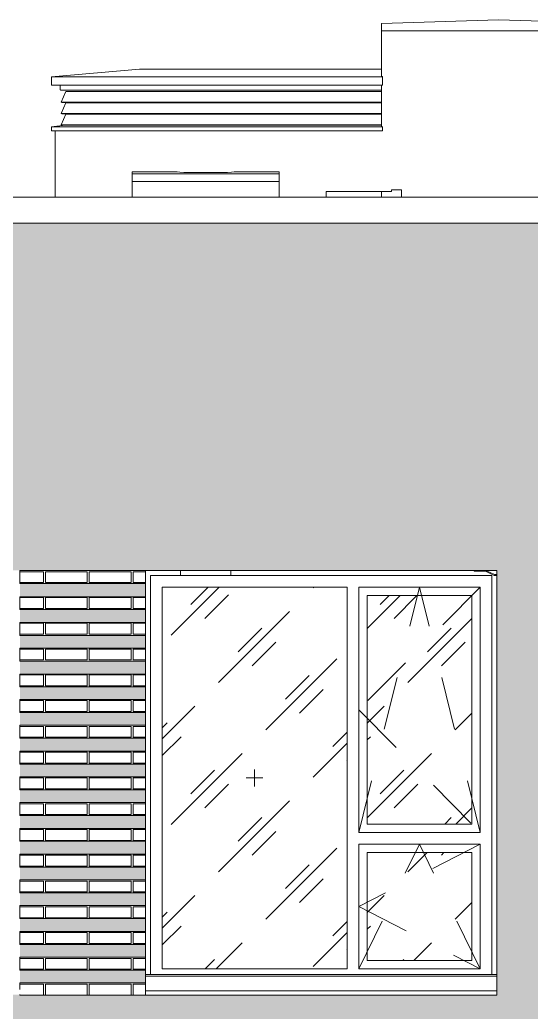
# Model space of a CAD drawing. Header units: millimetres. Extents: x 3914 to 319671, y -18248 to 19136.
# Drawn here: x 55704 to 58758, y 9061 to 14990 of the extents above; entities that cross this region are included whole.
import ezdxf

# ---------------------------------------------------------------- set-up
doc = ezdxf.new("R2010")
doc.units = ezdxf.units.MM
doc.linetypes.add('Штрих', pattern=[635, 317.5, -317.5])
for name, color, linetype, lineweight in [('A-GENM', 7, 'Continuous', 9), ('A-GLAZ', 7, 'Continuous', 9), ('A-GLAZ-1', 7, 'Continuous', 5), ('A-GLAZ-2', 7, 'Штрих', 5), ('A-ROOF', 7, 'Continuous', 9), ('A-WALL', 7, 'Continuous', 5), ('A-WALL-PATT', 7, 'Continuous', 5), ('I-WALL', 7, 'Continuous', 5), ('S-BEAM', 7, 'Continuous', 9)]:
    doc.layers.add(name, color=color, linetype=linetype, lineweight=lineweight)
pattern_1 = [(45, (66990.3, 100), (-282.8427, 282.8427), [200, -600]), (45, (66790.3, 0), (-282.8427, 282.8427), [600, -200]), (45, (67190.3, -100), (-282.8427, 282.8427), [200, -600])]

# ---------------------------------------------------------------- blocks, each defined once
blk = doc.blocks.new('парапет - парапет-18575254-АР2_ТР1_Фасад 1-___')
at = {"layer": 'A-GENM'}
for p, q in [((-418.1, 13930), (75998.1, 13930)), ((-411, 13775.9), (75991, 13775.9))]:
    blk.add_line(p, q, dxfattribs=at)
blk = doc.blocks.new('Окно_СКБ_2Ст_БезПР - ОК-5__л__2100х2500_h_-V11-АР2_ТР1_Фасад 1-___')
at = {"layer": 'A-GLAZ-1'}
h = blk.add_hatch(dxfattribs=at)
h.set_pattern_fill('FP_27', color=256, style=0, pattern_type=2)
h.set_pattern_definition(pattern_1)
h.paths.add_polyline_path([(17443.5, 9320), (18465, 9320), (18465, 11600), (17360, 11600), (17360, 9320)], flags=0)
h = blk.add_hatch(dxfattribs=at)
h.set_pattern_fill('FP_27', color=256, style=0, pattern_type=2)
h.set_pattern_definition(pattern_1)
h.paths.add_polyline_path([(18592.7, 10185), (19210, 10185), (19210, 11550), (18585, 11550), (18585, 10185)], flags=0)
h = blk.add_hatch(dxfattribs=at)
h.set_pattern_fill('FP_27', color=256, style=0, pattern_type=2)
h.set_pattern_definition(pattern_1)
h.paths.add_polyline_path([(18592.7, 9370), (19210, 9370), (19210, 10015), (18585, 10015), (18585, 9370)], flags=0)
for p, q in [((19360, 11700), (17260, 11700)), ((19360, 9202.5), (19360, 11700)), ((17260, 11623), (17260, 11543.1)), ((17290, 9285), (17290, 11670)), ((17290, 11670), (17360, 11670)), ((17360, 11670), (18465, 11670)), ((18465, 11670), (19330, 11670)), ((19330, 11670), (19330, 9285)), ((17360, 11600), (17360, 9320)), ((17360, 11600), (18465, 11600)), ((18465, 11600), (18465, 9320)), ((18535, 10135), (18535, 11600)), ((18535, 11600), (19260, 11600)), ((19260, 10135), (19260, 11600)), ((18585, 11550), (18585, 10185)), ((18585, 11550), (19210, 11550)), ((19210, 10185), (19210, 11550)), ((17260, 11466.1), (17260, 11389.1)), ((17260, 11312.1), (17260, 11235.1)), ((17260, 11158.1), (17260, 11081.1)), ((17260, 11004.1), (17260, 10929.1)), ((17260, 10852.1), (17260, 10775.1)), ((17260, 10698.1), (17260, 10620.5)), ((17260, 10543.5), (17260, 10467.1)), ((17912.5, 10510), (17912.5, 10410)), ((17962.5, 10460), (17862.5, 10460)), ((17260, 10390.1), (17260, 10312.9)), ((17260, 10235.9), (17260, 10158.9)), ((18585, 10185), (19210, 10185)), ((17260, 10081.9), (17260, 10004.8)), ((19260, 10135), (18535, 10135)), ((18535, 9320), (18535, 10065)), ((18535, 10065), (19260, 10065)), ((19260, 9320), (19260, 10065)), ((18585, 10015), (18585, 9370)), ((18585, 10015), (19210, 10015)), ((19210, 9370), (19210, 10015)), ((17260, 9927.8), (17260, 9851)), ((17260, 9774), (17260, 9697.5)), ((17260, 9620.5), (17260, 9543)), ((17260, 9466), (17260, 9389.1)), ((18585, 9370), (19210, 9370)), ((17260, 9312.1), (17260, 9236.4)), ((17360, 9320), (18465, 9320)), ((18535, 9320), (19260, 9320))]:
    blk.add_line(p, q, dxfattribs=at)
at = {"layer": 'A-GLAZ-2'}
for p, q in [((18535, 10135), (18897.5, 11600)), ((19260, 11600), (18535, 10867.5)), ((19260, 10135), (18897.5, 11600)), ((18535, 10867.5), (19260, 10135)), ((18535, 9320), (18897.5, 10065)), ((19260, 10065), (18535, 9692.5)), ((19260, 9320), (18897.5, 10065)), ((18535, 9692.5), (19260, 9320))]:
    blk.add_line(p, q, dxfattribs=at)
blk = doc.blocks.new('Зонт_Пристен_Полоса ламели - Зонт_Пристен_Полоса ламели-35224694-АР2_ТР1_Фасад 1-___')
at = {"layer": 'S-BEAM'}
for p, q in [((16785.5, 14425.6), (16755.9, 14362.1)), ((18670, 14425.6), (16785.5, 14425.6)), ((16755.9, 14362.1), (16760.4, 14360)), ((18670, 14362.1), (16755.9, 14362.1)), ((16760.4, 14360), (18670, 14360))]:
    blk.add_line(p, q, dxfattribs=at)
blk = doc.blocks.new('Зонт_Пристен_Полоса ламели - Зонт_Пристен_Полоса ламели-29399470-АР2_ТР1_Фасад 1-___')
at = {"layer": 'S-BEAM'}
for p, q in [((16755.9, 14498.7), (16785.5, 14562.1)), ((16760.4, 14496.6), (16755.9, 14498.7))]:
    blk.add_line(p, q, dxfattribs=at)
blk = doc.blocks.new('Зонт_Пристен_Труба профильная вложенная - Зонт_Пристен_Труба профильная вложенная-35224695-АР2_ТР1_Фасад 1-___')
at = {"layer": 'S-BEAM'}
for p, q in [((16750, 14576), (16750, 14600)), ((16756, 14570), (18670, 14570))]:
    blk.add_line(p, q, dxfattribs=at)
at = {"layer": 'S-BEAM', "flags": 128}
blk.add_lwpolyline([(16756, 14570), (16754.7, 14570.2), (16753.4, 14570.6), (16752.3, 14571.3), (16751.3, 14572.3), (16750.6, 14573.4), (16750.2, 14574.7), (16750, 14576)], dxfattribs=at)
blk = doc.blocks.new('Зонт_Пристен_Труба профильная вложенная - Зонт_Пристен_Труба профильная вложенная-29399800-АР2_ТР1_Фасад 1-___')
at = {"layer": 'S-BEAM'}
blk.add_line((16750, 14600), (16750, 14576), dxfattribs=at)
at = {"layer": 'S-BEAM', "flags": 128}
blk.add_lwpolyline([(16750, 14576), (16750.2, 14574.7), (16750.6, 14573.4), (16751.3, 14572.3), (16752.3, 14571.3), (16753.4, 14570.6), (16754.7, 14570.2), (16756, 14570)], dxfattribs=at)
blk = doc.blocks.new('Зонт_Пристен_Покрывной элемент - Тип-29399801-АР2_ТР1_Фасад 1-___')
at = {"layer": 'S-BEAM'}
for p, q in [((16700, 14650), (17225, 14695.9)), ((16700, 14600), (16700, 14650))]:
    blk.add_line(p, q, dxfattribs=at)
blk = doc.blocks.new('Зонт_Пристен_Отлив пристенный - Тип-35224699-АР2_ТР1_Фасад 1-___')
at = {"layer": 'S-BEAM'}
for p, q in [((16780.4, 14360), (16700, 14351.5)), ((16700, 14351.5), (18676, 14351.5)), ((16700, 14351.5), (16700, 14326.5)), ((18676, 14351.5), (18676, 14353.6)), ((18676, 14326.5), (18676, 14351.5)), ((16700, 14326.5), (18676, 14326.5))]:
    blk.add_line(p, q, dxfattribs=at)
blk = doc.blocks.new('Фахверк_Влож_Полоса верхняя - Полоса верхняя_Фахверка-V161-АР2_ТР1_Фасад 1-___')
at = {"layer": 'A-GENM'}
for p, q in [((21474, 11700), (21474, 11695)), ((21474, 11695), (21542.8, 11695)), ((21542.8, 11695), (21594, 11670)), ((21595.2, 11675), (21544, 11700)), ((21594, 11670), (21610, 11670)), ((21610, 11675), (21595.2, 11675))]:
    blk.add_line(p, q, dxfattribs=at)
blk = doc.blocks.new('WNW_Отлив - Отлив_металлический-V179-АР2_ТР1_Фасад 1-___')
at = {"layer": 'A-GLAZ-1'}
for p, q in [((19360, 9285), (17260, 9285)), ((19360, 9275), (17260, 9275)), ((17260, 9188), (17260, 9193.8)), ((19360, 9202.5), (19360, 9188)), ((17260, 9163), (17260, 9188)), ((17260, 9188), (19360, 9188)), ((19360, 9163), (17260, 9163)), ((19360, 9188), (19360, 9163))]:
    blk.add_line(p, q, dxfattribs=at)

msp = doc.modelspace()

# ---------------------------------------------------------------- hatches: boundary and pattern name
at = {"layer": 'A-WALL-PATT'}
h = msp.add_hatch(dxfattribs=at)
h.set_pattern_fill('FP_23', color=256, style=0, pattern_type=2)
h.set_pattern_definition([(180, (95886.68, 8458.25), (-2e-14, -154), [125, -137]), (90, (95886.68, 8393.25), (-262, 2e-14), [65, -89]), (180, (95886.68, 8393.25), (-2e-14, -154), [125, -137]), (90, (95898.68, 8393.25), (-262, 2e-14), [65, -89]), (180, (96023.68, 8393.25), (-2e-14, -154), [125, -137]), (180, (96023.68, 8458.25), (-2e-14, -154), [125, -137]), (90, (95767.68, 8470.25), (-262, 2e-14), [65, -89]), (90, (96017.68, 8470.25), (-262, 2e-14), [65, -89]), (0, (95767.68, 8470.25), (0, -154), [250, -12]), (0, (95767.68, 8535.25), (0, -154), [250, -12])])
h.paths.add_polyline_path([(38833.7, 8400), (95820.7, 8400), (95820.7, 9200), (95529, 9200), (95529, 11700), (95820.7, 11700), (95820.7, 13776), (38833.7, 13774.9), (38833.7, 8533.1)], flags=0)
h.paths.add_polyline_path([(48975.8, 9163), (47453.4, 9164), (47453.4, 9200), (46023.7, 9199), (46023.7, 9163), (42923.7, 9164), (42923.7, 11700), (49553.4, 11700), (49553.4, 9163), (49057.6, 9163)], flags=0)
h.paths.add_polyline_path([(51953.7, 9163), (51953.7, 9163.3), (51203.7, 9163.3), (51203.7, 9166), (50303.7, 9167), (50303.7, 11700), (54053.7, 11700), (54053.7, 9163), (52040.3, 9163)], flags=0)
h.paths.add_polyline_path([(78233.7, 9163), (78233.7, 11700), (86603.7, 11700), (86603.7, 9163), (83503.7, 9164), (83503.7, 9200), (81853.7, 9200), (81853.7, 9166), (80953.7, 9166), (80953.7, 9163), (79047.1, 9163)], flags=0)
h.paths.add_polyline_path([(58553.7, 9163), (55703.7, 9163), (55703.7, 9166), (54803.7, 9167), (54803.7, 11700), (58553.7, 11700), (58553.7, 9164)], flags=0)
h.paths.add_polyline_path([(73063.7, 9163), (73063.7, 11700), (77183.7, 11700), (77183.7, 9166), (76283.7, 9166), (76283.7, 9163.3), (73295.9, 9163)], flags=0)
h.paths.add_polyline_path([(91853.7, 9163), (91853.7, 11700), (95483.7, 11700), (95483.7, 9166), (94703.7, 9166), (94703.7, 9163), (91879.2, 9163)], flags=0)
h.paths.add_polyline_path([(87353.7, 9163), (87353.7, 11700), (91103.7, 11700), (91103.7, 9166), (90203.7, 9166), (90203.7, 9163.3), (87745.3, 9163)], flags=0)
h.paths.add_polyline_path([(68283.4, 9163), (65603.4, 9164), (65603.4, 9200), (64023.7, 9199), (64023.7, 9163), (60803.7, 9163), (60803.7, 9166), (59903.7, 9167), (59903.7, 11700), (68283.4, 11700), (68283.4, 9164)], flags=0)
h.paths.add_polyline_path([(70526.4, 9166), (69403.7, 9167), (69403.7, 11700), (72203.7, 11700), (72203.7, 9166), (71303.7, 9166)], flags=0)
h.paths.add_polyline_path([(61923.4, 9236.4), (61923.7, 9236.4), (61923.4, 9312.1)], flags=0)
h.paths.add_polyline_path([(61923.4, 9389.1), (61923.7, 9389.1), (61923.4, 9466)], flags=0)
h.paths.add_polyline_path([(61923.6, 9543), (61923.7, 9543), (61923.4, 9543)], flags=0)
h.paths.add_polyline_path([(61923.6, 9851), (61923.7, 9851), (61923.4, 9851)], flags=0)
h.paths.add_polyline_path([(61923.4, 10004.8), (61923.7, 10004.8), (61923.4, 10081.9)], flags=0)
h.paths.add_polyline_path([(61923.4, 10312.9), (61923.7, 10312.9), (61923.4, 10390.1)], flags=0)
h.paths.add_polyline_path([(61923.5, 10620.5), (61923.7, 10620.5), (61923.4, 10620.5)], flags=0)
h.paths.add_polyline_path([(61923.4, 10775.1), (61923.7, 10775.1), (61923.4, 10852.1)], flags=0)
h.paths.add_polyline_path([(61923.4, 11235.1), (61923.7, 11235.1), (61923.4, 11312.1)], flags=0)
h.paths.add_polyline_path([(61923.4, 11389.1), (61923.7, 11389.1), (61923.4, 11466.1)], flags=0)
h.paths.add_polyline_path([(61923.4, 11543.1), (61923.7, 11543.1), (61923.4, 11543.1)], flags=0)
h = msp.add_hatch(dxfattribs=at)
h.set_pattern_fill('FP_48', color=256, style=0, pattern_type=2)
h.set_pattern_definition([(180, (56105.88, 8458.23), (-2e-14, -154), [125, -137]), (90, (56105.88, 8393.23), (-262, 2e-14), [65, -89]), (180, (56105.88, 8393.23), (-2e-14, -154), [125, -137]), (90, (56117.88, 8393.23), (-262, 2e-14), [65, -89]), (180, (56242.88, 8393.23), (-2e-14, -154), [125, -137]), (180, (56242.88, 8458.23), (-2e-14, -154), [125, -137]), (90, (55986.88, 8470.23), (-262, 2e-14), [65, -89]), (90, (56236.88, 8470.23), (-262, 2e-14), [65, -89]), (0, (55986.88, 8470.23), (0, -154), [250, -12]), (0, (55986.88, 8535.23), (0, -154), [250, -12])])
h.paths.add_polyline_path([(56453.7, 9163), (56453.7, 9236.4), (55703.7, 9236.4), (55703.7, 9163)], flags=0)
h.paths.add_polyline_path([(55703.7, 9312.1), (56453.7, 9312.1), (56453.7, 9389.1), (55703.7, 9389.1), (55703.7, 9315.3)], flags=0)
h.paths.add_polyline_path([(56453.7, 9466), (56453.7, 9543), (55703.7, 9543), (55703.7, 9466)], flags=0)
h.paths.add_polyline_path([(55703.7, 9620.5), (56453.7, 9620.5), (56453.7, 9697.5), (55703.7, 9697.5)], flags=0)
h.paths.add_polyline_path([(56453.7, 9774), (56453.7, 9851), (55703.7, 9851), (55703.7, 9774)], flags=0)
h.paths.add_polyline_path([(56453.7, 9927.8), (56453.7, 10004.8), (55703.7, 10004.8), (55703.7, 9927.8)], flags=0)
h.paths.add_polyline_path([(55703.7, 10081.9), (56453.7, 10081.9), (56453.7, 10158.9), (55703.7, 10158.9), (55703.7, 10097.4)], flags=0)
h.paths.add_polyline_path([(55871, 10235.9), (56453.7, 10235.9), (56453.7, 10312.9), (55703.7, 10312.9), (55703.7, 10235.9)], flags=0)
h.paths.add_polyline_path([(55871, 10390.1), (56453.7, 10390.1), (56453.7, 10467.1), (55703.7, 10467.1), (55703.7, 10390.1)], flags=0)
h.paths.add_polyline_path([(55703.7, 10543.5), (56453.7, 10543.5), (56453.7, 10620.5), (55703.7, 10620.5)], flags=0)
h.paths.add_polyline_path([(55703.7, 10698.1), (56453.7, 10698.1), (56453.7, 10775.1), (55703.7, 10775.1)], flags=0)
h.paths.add_polyline_path([(55871, 10852.1), (56453.7, 10852.1), (56453.7, 10929.1), (55703.7, 10929.1), (55703.7, 10852.1)], flags=0)
h.paths.add_polyline_path([(55703.7, 11004.1), (56453.7, 11004.1), (56453.7, 11081.1), (55703.7, 11081.1)], flags=0)
h.paths.add_polyline_path([(55703.7, 11158.1), (56453.7, 11158.1), (56453.7, 11235.1), (55703.7, 11235.1)], flags=0)
h.paths.add_polyline_path([(56453.7, 11312.1), (56453.7, 11389.1), (55703.7, 11389.1), (55703.7, 11312.1)], flags=0)
h.paths.add_polyline_path([(56453.7, 11466.1), (56453.7, 11543.1), (55703.7, 11543.1), (55703.7, 11466.1)], flags=0)
h.paths.add_polyline_path([(55703.7, 11623), (56453.7, 11623), (56453.7, 11700), (55703.7, 11700), (55703.7, 11661.7)], flags=0)
h = msp.add_hatch(dxfattribs=at)
h.set_pattern_fill('FP_34', color=256, style=0, pattern_type=2)
h.set_pattern_definition([(180, (102434.05, 12923.94), (2e-14, -154), [125, -137]), (90, (102434.05, 12858.94), (-262, 2e-14), [65, -89]), (180, (102434.05, 12858.94), (2e-14, -154), [125, -137]), (90, (102446.05, 12858.94), (-262, 2e-14), [65, -89]), (180, (102571.05, 12858.94), (2e-14, -154), [125, -137]), (180, (102571.05, 12923.94), (2e-14, -154), [125, -137]), (90, (102315.05, 12935.94), (-262, 2e-14), [65, -89]), (90, (102565.05, 12935.94), (-262, 2e-14), [65, -89]), (0, (102315.05, 12935.94), (0, -154), [250, -12]), (0, (102315.05, 13000.94), (0, -154), [250, -12])])
h.paths.add_polyline_path([(51953.7, 9236.4), (51953.7, 9312.1), (51203.7, 9312.1), (51203.7, 9236.4), (51214.6, 9236.4)], flags=0)
h.paths.add_polyline_path([(55703.7, 9236.4), (56453.7, 9236.4), (56453.7, 9312.1), (55703.7, 9312.1)], flags=0)
h.paths.add_polyline_path([(94703.7, 9236.4), (94703.7, 9312.1), (93953.7, 9312.1), (93953.7, 9236.4), (93964.6, 9236.4)], flags=0)
h.paths.add_polyline_path([(90203.7, 9236.4), (90203.7, 9312.1), (89453.7, 9312.1), (89453.7, 9236.4), (90192.7, 9236.4)], flags=0)
h.paths.add_polyline_path([(71303.7, 9236.4), (71303.7, 9312.1), (70303.7, 9312.1), (70303.7, 9236.4), (70427.5, 9236.4)], flags=0)
h.paths.add_polyline_path([(80953.7, 9236.4), (80953.7, 9312.1), (80333.7, 9312.1), (80333.7, 9236.4), (80944.6, 9236.4)], flags=0)
h.paths.add_polyline_path([(60803.7, 9236.4), (61923.4, 9236.4), (61923.4, 9312.1), (60803.7, 9312.1)], flags=0)
h.paths.add_polyline_path([(75163.7, 9236.4), (76283.7, 9236.4), (76283.7, 9312.1), (75163.7, 9312.1)], flags=0)
h.paths.add_polyline_path([(55703.7, 9389.1), (56453.7, 9389.1), (56453.7, 9466), (55703.7, 9466)], flags=0)
h.paths.add_polyline_path([(70379.3, 9389.1), (71303.7, 9389.1), (71303.7, 9466), (70303.7, 9466), (70303.7, 9389.1)], flags=0)
h.paths.add_polyline_path([(80906.7, 9389.1), (80953.7, 9389.1), (80953.7, 9466), (80333.7, 9466), (80333.7, 9389.1), (80770.3, 9389.1)], flags=0)
h.paths.add_polyline_path([(75163.7, 9389.1), (76283.7, 9389.1), (76283.7, 9466), (75163.7, 9466)], flags=0)
h.paths.add_polyline_path([(94010.4, 9389.1), (94703.7, 9389.1), (94703.7, 9466), (93953.7, 9466), (93953.7, 9389.1)], flags=0)
h.paths.add_polyline_path([(51203.7, 9389.1), (51953.7, 9389.1), (51953.7, 9466), (51203.7, 9466)], flags=0)
h.paths.add_polyline_path([(89580.8, 9389.1), (90203.7, 9389.1), (90203.7, 9466), (89453.7, 9466), (89453.7, 9389.1)], flags=0)
h.paths.add_polyline_path([(61923.4, 9389.1), (61923.4, 9466), (60803.7, 9466), (60803.7, 9389.1), (61838.7, 9389.1)], flags=0)
h.paths.add_polyline_path([(51203.7, 9543), (51953.7, 9543), (51953.7, 9620.5), (51203.7, 9620.5)], flags=0)
h.paths.add_polyline_path([(76130, 9543), (76283.7, 9543), (76283.7, 9620.5), (75163.7, 9620.5), (75163.7, 9543), (75790.4, 9543)], flags=0)
h.paths.add_polyline_path([(55806.6, 9543), (56453.7, 9543), (56453.7, 9620.5), (55703.7, 9620.5), (55703.7, 9543)], flags=0)
h.paths.add_polyline_path([(80387.2, 9543), (80953.7, 9543), (80953.7, 9620.5), (80333.7, 9620.5), (80333.7, 9543)], flags=0)
h.paths.add_polyline_path([(94056.6, 9543), (94703.7, 9543), (94703.7, 9620.5), (93953.7, 9620.5), (93953.7, 9543)], flags=0)
h.paths.add_polyline_path([(60803.7, 9543), (61923.4, 9543), (61923.4, 9620.5), (60803.7, 9620.5)], flags=0)
h.paths.add_polyline_path([(71193.6, 9543), (71303.7, 9543), (71303.7, 9620.5), (70303.7, 9620.5), (70303.7, 9543), (70440.9, 9543)], flags=0)
h.paths.add_polyline_path([(90203.7, 9543), (90203.7, 9620.5), (89453.7, 9620.5), (89453.7, 9543), (90155.4, 9543)], flags=0)
h.paths.add_polyline_path([(94102.9, 9697.5), (94703.7, 9697.5), (94703.7, 9774), (93953.7, 9774), (93953.7, 9697.5)], flags=0)
h.paths.add_polyline_path([(70303.7, 9697.5), (71303.7, 9697.5), (71303.7, 9774), (70303.7, 9774)], flags=0)
h.paths.add_polyline_path([(51203.7, 9697.5), (51953.7, 9697.5), (51953.7, 9774), (51203.7, 9774)], flags=0)
h.paths.add_polyline_path([(60803.7, 9697.5), (61923.4, 9697.5), (61923.4, 9774), (60803.7, 9774)], flags=0)
h.paths.add_polyline_path([(80953.7, 9697.5), (80953.7, 9774), (80333.7, 9774), (80333.7, 9697.5), (80830.3, 9697.5)], flags=0)
h.paths.add_polyline_path([(55703.7, 9697.5), (56453.7, 9697.5), (56453.7, 9774), (55703.7, 9774)], flags=0)
h.paths.add_polyline_path([(89453.7, 9697.5), (90203.7, 9697.5), (90203.7, 9774), (89453.7, 9774)], flags=0)
h.paths.add_polyline_path([(75163.7, 9697.5), (76283.7, 9697.5), (76283.7, 9774), (75163.7, 9774)], flags=0)
h.paths.add_polyline_path([(56453.7, 9851), (56453.7, 9927.8), (55703.7, 9927.8), (55703.7, 9851), (55899, 9851)], flags=0)
h.paths.add_polyline_path([(61631.8, 9851), (61923.4, 9851), (61923.4, 9927.8), (60803.7, 9927.8), (60803.7, 9851), (61233.9, 9851)], flags=0)
h.paths.add_polyline_path([(75163.7, 9851), (76283.7, 9851), (76283.7, 9927.8), (75163.7, 9927.8)], flags=0)
h.paths.add_polyline_path([(51203.7, 9851), (51953.7, 9851), (51953.7, 9927.8), (51203.7, 9927.8)], flags=0)
h.paths.add_polyline_path([(80387.2, 9851), (80953.7, 9851), (80953.7, 9927.8), (80333.7, 9927.8), (80333.7, 9851)], flags=0)
h.paths.add_polyline_path([(71303.7, 9851), (71303.7, 9927.8), (70303.7, 9927.8), (70303.7, 9851), (71193.6, 9851)], flags=0)
h.paths.add_polyline_path([(90008.3, 9851), (90203.7, 9851), (90203.7, 9927.8), (89453.7, 9927.8), (89453.7, 9851), (89580.8, 9851)], flags=0)
h.paths.add_polyline_path([(94149, 9851), (94703.7, 9851), (94703.7, 9927.8), (93953.7, 9927.8), (93953.7, 9851)], flags=0)
h.paths.add_polyline_path([(60803.7, 10004.8), (61923.4, 10004.8), (61923.4, 10081.9), (60803.7, 10081.9)], flags=0)
h.paths.add_polyline_path([(51445.1, 10004.8), (51953.7, 10004.8), (51953.7, 10081.9), (51203.7, 10081.9), (51203.7, 10004.8)], flags=0)
h.paths.add_polyline_path([(76283.7, 10004.8), (76283.7, 10081.9), (75163.7, 10081.9), (75163.7, 10004.8), (75923.1, 10004.8)], flags=0)
h.paths.add_polyline_path([(71303.7, 10004.8), (71303.7, 10081.9), (70303.7, 10081.9), (70303.7, 10004.8), (71193.6, 10004.8)], flags=0)
h.paths.add_polyline_path([(80333.7, 10004.8), (80953.7, 10004.8), (80953.7, 10081.9), (80333.7, 10081.9)], flags=0)
h.paths.add_polyline_path([(94177.6, 10004.8), (94703.7, 10004.8), (94703.7, 10081.9), (93953.7, 10081.9), (93953.7, 10004.8)], flags=0)
h.paths.add_polyline_path([(55703.7, 10004.8), (56453.7, 10004.8), (56453.7, 10081.9), (55703.7, 10081.9)], flags=0)
h.paths.add_polyline_path([(89962.2, 10004.8), (90203.7, 10004.8), (90203.7, 10081.9), (89453.7, 10081.9), (89453.7, 10004.8), (89580.8, 10004.8)], flags=0)
h.paths.add_polyline_path([(55703.7, 10158.9), (56453.7, 10158.9), (56453.7, 10235.9), (55703.7, 10235.9)], flags=0)
h.paths.add_polyline_path([(89453.7, 10158.9), (90203.7, 10158.9), (90203.7, 10235.9), (89453.7, 10235.9)], flags=0)
h.paths.add_polyline_path([(75163.7, 10158.9), (76283.7, 10158.9), (76283.7, 10235.9), (75163.7, 10235.9)], flags=0)
h.paths.add_polyline_path([(60850.8, 10158.9), (61923.4, 10158.9), (61923.4, 10235.9), (60803.7, 10235.9), (60803.7, 10158.9)], flags=0)
h.paths.add_polyline_path([(51274.2, 10158.9), (51953.7, 10158.9), (51953.7, 10235.9), (51203.7, 10235.9), (51203.7, 10158.9)], flags=0)
h.paths.add_polyline_path([(70427.5, 10158.9), (71303.7, 10158.9), (71303.7, 10235.9), (70303.7, 10235.9), (70303.7, 10158.9)], flags=0)
h.paths.add_polyline_path([(80333.7, 10158.9), (80953.7, 10158.9), (80953.7, 10235.9), (80333.7, 10235.9)], flags=0)
h.paths.add_polyline_path([(94703.7, 10158.9), (94703.7, 10235.9), (93953.7, 10235.9), (93953.7, 10158.9), (94241.3, 10158.9)], flags=0)
h.paths.add_polyline_path([(90203.7, 10312.9), (90203.7, 10390.1), (89453.7, 10390.1), (89453.7, 10312.9), (89869.8, 10312.9)], flags=0)
h.paths.add_polyline_path([(61233.9, 10312.9), (61923.4, 10312.9), (61923.4, 10390.1), (60803.7, 10390.1), (60803.7, 10312.9), (60850.8, 10312.9)], flags=0)
h.paths.add_polyline_path([(94703.7, 10312.9), (94703.7, 10390.1), (93953.7, 10390.1), (93953.7, 10312.9), (94287.5, 10312.9)], flags=0)
h.paths.add_polyline_path([(70427.5, 10312.9), (71303.7, 10312.9), (71303.7, 10390.1), (70303.7, 10390.1), (70303.7, 10312.9)], flags=0)
h.paths.add_polyline_path([(80387.2, 10312.9), (80953.7, 10312.9), (80953.7, 10390.1), (80333.7, 10390.1), (80333.7, 10312.9)], flags=0)
h.paths.add_polyline_path([(75785.1, 10312.9), (76283.7, 10312.9), (76283.7, 10390.1), (75163.7, 10390.1), (75163.7, 10312.9)], flags=0)
h.paths.add_polyline_path([(51657.3, 10312.9), (51953.7, 10312.9), (51953.7, 10390.1), (51203.7, 10390.1), (51203.7, 10312.9), (51537.5, 10312.9)], flags=0)
h.paths.add_polyline_path([(55703.7, 10312.9), (56453.7, 10312.9), (56453.7, 10390.1), (55703.7, 10390.1)], flags=0)
h.paths.add_polyline_path([(76283.7, 10467.1), (76283.7, 10543.5), (75163.7, 10543.5), (75163.7, 10467.1), (75790.4, 10467.1)], flags=0)
h.paths.add_polyline_path([(51274.2, 10467.1), (51953.7, 10467.1), (51953.7, 10543.5), (51203.7, 10543.5), (51203.7, 10467.1)], flags=0)
h.paths.add_polyline_path([(94333.8, 10467.1), (94703.7, 10467.1), (94703.7, 10543.5), (93953.7, 10543.5), (93953.7, 10467.1), (94177.6, 10467.1)], flags=0)
h.paths.add_polyline_path([(60803.7, 10467.1), (61923.4, 10467.1), (61923.4, 10543.5), (60803.7, 10543.5), (60803.7, 10488.5)], flags=0)
h.paths.add_polyline_path([(80387.2, 10467.1), (80953.7, 10467.1), (80953.7, 10543.5), (80333.7, 10543.5), (80333.7, 10467.1)], flags=0)
h.paths.add_polyline_path([(70303.7, 10467.1), (71303.7, 10467.1), (71303.7, 10543.5), (70303.7, 10543.5), (70303.7, 10488.5)], flags=0)
h.paths.add_polyline_path([(55703.7, 10467.1), (56453.7, 10467.1), (56453.7, 10543.5), (55703.7, 10543.5), (55703.7, 10488.5)], flags=0)
h.paths.add_polyline_path([(89453.7, 10467.1), (90203.7, 10467.1), (90203.7, 10543.5), (89453.7, 10543.5)], flags=0)
h.paths.add_polyline_path([(61923.4, 10620.5), (61923.4, 10698.1), (60803.7, 10698.1), (60803.7, 10620.5), (61287.1, 10620.5)], flags=0)
h.paths.add_polyline_path([(51953.7, 10620.5), (51953.7, 10698.1), (51203.7, 10698.1), (51203.7, 10620.5), (51629.8, 10620.5)], flags=0)
h.paths.add_polyline_path([(55703.7, 10620.5), (56453.7, 10620.5), (56453.7, 10698.1), (55703.7, 10698.1)], flags=0)
h.paths.add_polyline_path([(71193.6, 10620.5), (71303.7, 10620.5), (71303.7, 10698.1), (70303.7, 10698.1), (70303.7, 10620.5), (70871.9, 10620.5)], flags=0)
h.paths.add_polyline_path([(89963.9, 10620.5), (90203.7, 10620.5), (90203.7, 10698.1), (89453.7, 10698.1), (89453.7, 10620.5), (89777.5, 10620.5)], flags=0)
h.paths.add_polyline_path([(76283.7, 10620.5), (76283.7, 10698.1), (75163.7, 10698.1), (75163.7, 10620.5), (76173.5, 10620.5)], flags=0)
h.paths.add_polyline_path([(94560.7, 10620.5), (94703.7, 10620.5), (94703.7, 10698.1), (93953.7, 10698.1), (93953.7, 10620.5), (94379.8, 10620.5)], flags=0)
h.paths.add_polyline_path([(80333.7, 10620.5), (80953.7, 10620.5), (80953.7, 10698.1), (80333.7, 10698.1)], flags=0)
h.paths.add_polyline_path([(76173.5, 10775.1), (76283.7, 10775.1), (76283.7, 10852.1), (75163.7, 10852.1), (75163.7, 10775.1), (75790.4, 10775.1)], flags=0)
h.paths.add_polyline_path([(89731.1, 10775.1), (90203.7, 10775.1), (90203.7, 10852.1), (89453.7, 10852.1), (89453.7, 10775.1), (89580.8, 10775.1)], flags=0)
h.paths.add_polyline_path([(80770.3, 10775.1), (80953.7, 10775.1), (80953.7, 10852.1), (80333.7, 10852.1), (80333.7, 10775.1), (80563, 10775.1)], flags=0)
h.paths.add_polyline_path([(55703.7, 10775.1), (56453.7, 10775.1), (56453.7, 10852.1), (55703.7, 10852.1)], flags=0)
h.paths.add_polyline_path([(61217.9, 10775.1), (61923.4, 10775.1), (61923.4, 10852.1), (60803.7, 10852.1), (60803.7, 10775.1)], flags=0)
h.paths.add_polyline_path([(94703.7, 10775.1), (94703.7, 10852.1), (93953.7, 10852.1), (93953.7, 10775.1), (94560.7, 10775.1)], flags=0)
h.paths.add_polyline_path([(70427.5, 10775.1), (71303.7, 10775.1), (71303.7, 10852.1), (70303.7, 10852.1), (70303.7, 10775.1)], flags=0)
h.paths.add_polyline_path([(51203.7, 10775.1), (51953.7, 10775.1), (51953.7, 10852.1), (51203.7, 10852.1)], flags=0)
h.paths.add_polyline_path([(80333.7, 10929.1), (80953.7, 10929.1), (80953.7, 11004.1), (80333.7, 11004.1)], flags=0)
h.paths.add_polyline_path([(56453.7, 10929.1), (56453.7, 11004.1), (55703.7, 11004.1), (55703.7, 10929.1), (56222.4, 10929.1)], flags=0)
h.paths.add_polyline_path([(89453.7, 10929.1), (90203.7, 10929.1), (90203.7, 11004.1), (89453.7, 11004.1)], flags=0)
h.paths.add_polyline_path([(61148.9, 10929.1), (61923.4, 10929.1), (61923.4, 11004.1), (60803.7, 11004.1), (60803.7, 10929.1)], flags=0)
h.paths.add_polyline_path([(75163.7, 10929.1), (76283.7, 10929.1), (76283.7, 11004.1), (75163.7, 11004.1)], flags=0)
h.paths.add_polyline_path([(51953.7, 10929.1), (51953.7, 11004.1), (51203.7, 11004.1), (51203.7, 10929.1), (51722.4, 10929.1)], flags=0)
h.paths.add_polyline_path([(71193.6, 10929.1), (71303.7, 10929.1), (71303.7, 11004.1), (70303.7, 11004.1), (70303.7, 10929.1), (70995.3, 10929.1)], flags=0)
h.paths.add_polyline_path([(93953.7, 10929.1), (94703.7, 10929.1), (94703.7, 11004.1), (93953.7, 11004.1)], flags=0)
h.paths.add_polyline_path([(89580.8, 11081.1), (90203.7, 11081.1), (90203.7, 11158.1), (89453.7, 11158.1), (89453.7, 11081.1)], flags=0)
h.paths.add_polyline_path([(56453.7, 11081.1), (56453.7, 11158.1), (55703.7, 11158.1), (55703.7, 11081.1), (56268, 11081.1)], flags=0)
h.paths.add_polyline_path([(75790.4, 11081.1), (76283.7, 11081.1), (76283.7, 11158.1), (75163.7, 11158.1), (75163.7, 11081.1), (75440.9, 11081.1)], flags=0)
h.paths.add_polyline_path([(71193.6, 11081.1), (71303.7, 11081.1), (71303.7, 11158.1), (70303.7, 11158.1), (70303.7, 11081.1), (71056.1, 11081.1)], flags=0)
h.paths.add_polyline_path([(60803.7, 11081.1), (61923.4, 11081.1), (61923.4, 11158.1), (60803.7, 11158.1)], flags=0)
h.paths.add_polyline_path([(80333.7, 11081.1), (80953.7, 11081.1), (80953.7, 11158.1), (80333.7, 11158.1)], flags=0)
h.paths.add_polyline_path([(94177.6, 11081.1), (94703.7, 11081.1), (94703.7, 11158.1), (93953.7, 11158.1), (93953.7, 11081.1)], flags=0)
h.paths.add_polyline_path([(51768, 11081.1), (51953.7, 11081.1), (51953.7, 11158.1), (51203.7, 11158.1), (51203.7, 11081.1)], flags=0)
h.paths.add_polyline_path([(89580.8, 11235.1), (90203.7, 11235.1), (90203.7, 11312.1), (89453.7, 11312.1), (89453.7, 11235.1)], flags=0)
h.paths.add_polyline_path([(93953.7, 11235.1), (94703.7, 11235.1), (94703.7, 11312.1), (93953.7, 11312.1)], flags=0)
h.paths.add_polyline_path([(60803.7, 11235.1), (61923.4, 11235.1), (61923.4, 11312.1), (60803.7, 11312.1)], flags=0)
h.paths.add_polyline_path([(55703.7, 11235.1), (56453.7, 11235.1), (56453.7, 11312.1), (55703.7, 11312.1)], flags=0)
h.paths.add_polyline_path([(76283.7, 11235.1), (76283.7, 11312.1), (75163.7, 11312.1), (75163.7, 11235.1), (75790.4, 11235.1)], flags=0)
h.paths.add_polyline_path([(80333.7, 11235.1), (80953.7, 11235.1), (80953.7, 11312.1), (80333.7, 11312.1)], flags=0)
h.paths.add_polyline_path([(71193.6, 11235.1), (71303.7, 11235.1), (71303.7, 11312.1), (70303.7, 11312.1), (70303.7, 11235.1), (71117.7, 11235.1)], flags=0)
h.paths.add_polyline_path([(51203.7, 11235.1), (51953.7, 11235.1), (51953.7, 11312.1), (51203.7, 11312.1)], flags=0)
h.paths.add_polyline_path([(89546.9, 11389.1), (90203.7, 11389.1), (90203.7, 11466.1), (89453.7, 11466.1), (89453.7, 11389.1)], flags=0)
h.paths.add_polyline_path([(60803.7, 11389.1), (61923.4, 11389.1), (61923.4, 11466.1), (60803.7, 11466.1)], flags=0)
h.paths.add_polyline_path([(93953.7, 11389.1), (94703.7, 11389.1), (94703.7, 11466.1), (93953.7, 11466.1)], flags=0)
h.paths.add_polyline_path([(80387.2, 11389.1), (80953.7, 11389.1), (80953.7, 11466.1), (80333.7, 11466.1), (80333.7, 11389.1)], flags=0)
h.paths.add_polyline_path([(56360.4, 11389.1), (56453.7, 11389.1), (56453.7, 11466.1), (55703.7, 11466.1), (55703.7, 11389.1)], flags=0)
h.paths.add_polyline_path([(71193.6, 11389.1), (71303.7, 11389.1), (71303.7, 11466.1), (70303.7, 11466.1), (70303.7, 11389.1), (71179.3, 11389.1)], flags=0)
h.paths.add_polyline_path([(51953.7, 11389.1), (51953.7, 11466.1), (51203.7, 11466.1), (51203.7, 11389.1), (51860.4, 11389.1)], flags=0)
h.paths.add_polyline_path([(75163.7, 11389.1), (76283.7, 11389.1), (76283.7, 11466.1), (75163.7, 11466.1)], flags=0)
h.paths.add_polyline_path([(80333.7, 11543.1), (80953.7, 11543.1), (80953.7, 11623), (80333.7, 11623)], flags=0)
h.paths.add_polyline_path([(55703.7, 11543.1), (56453.7, 11543.1), (56453.7, 11623), (55703.7, 11623)], flags=0)
h.paths.add_polyline_path([(94177.6, 11543.1), (94703.7, 11543.1), (94703.7, 11623), (93953.7, 11623), (93953.7, 11543.1)], flags=0)
h.paths.add_polyline_path([(70303.7, 11543.1), (71303.7, 11543.1), (71303.7, 11623), (70303.7, 11623)], flags=0)
h.paths.add_polyline_path([(61233.9, 11543.1), (61923.4, 11543.1), (61923.4, 11623), (60803.7, 11623), (60803.7, 11543.1), (60873.9, 11543.1)], flags=0)
h.paths.add_polyline_path([(75163.7, 11543.1), (76283.7, 11543.1), (76283.7, 11623), (75163.7, 11623)], flags=0)
h.paths.add_polyline_path([(90203.7, 11543.1), (90203.7, 11623), (89453.7, 11623), (89453.7, 11543.1), (89580.8, 11543.1)], flags=0)
h.paths.add_polyline_path([(51953.7, 11543.1), (51953.7, 11623), (51203.7, 11623), (51203.7, 11543.1), (51906.6, 11543.1)], flags=0)

# ---------------------------------------------------------------- linework, layer by layer
at = {"layer": 'A-ROOF'}
for p, q in [((58563.7, 14990), (57863.7, 14969)), ((57863.7, 14925), (57863.7, 14969)), ((59263.7, 14969), (58563.7, 14990)), ((57863.7, 14925), (59263.7, 14925)), ((56373.7, 14025), (56373.7, 14082.2)), ((56638.7, 14082.2), (56373.7, 14082.2)), ((57253.7, 14069), (56373.7, 14069)), ((57253.7, 14082.2), (56988.7, 14082.2)), ((57253.7, 14025), (57253.7, 14082.2)), ((56373.7, 14025), (57253.7, 14025))]:
    msp.add_line(p, q, dxfattribs=at)
at = {"layer": 'A-ROOF', "flags": 128}
msp.add_lwpolyline([(56988.7, 14082.2), (56983.6, 14080.9), (56968.6, 14079.8), (56944.6, 14078.7), (56913.1, 14077.9), (56875.7, 14077.3), (56834.7, 14077), (56792.6, 14077), (56751.6, 14077.3), (56714.2, 14077.9), (56682.7, 14078.7), (56658.7, 14079.8), (56643.7, 14080.9), (56638.7, 14082.2)], dxfattribs=at)
at = {"layer": 'A-WALL'}
for p, q in [((57863.7, 14651.7), (57863.7, 14925)), ((57863.7, 14651.7), (57869.7, 14651.7)), ((57863.7, 14353.6), (57863.7, 14600)), ((55913.7, 13930), (55913.7, 14326.5)), ((56373.7, 13930), (56373.7, 14025)), ((57253.7, 13930), (57253.7, 14025)), ((57533.7, 13930), (57533.7, 13965)), ((57533.7, 13965), (57923.7, 13965)), ((57863.7, 13930), (57863.7, 13965)), ((57923.7, 13975), (57983.7, 13975)), ((57923.7, 13965), (57923.7, 13975)), ((57983.7, 13975), (57983.7, 13930)), ((56453.7, 11700), (58553.7, 11700)), ((58553.7, 11700), (58553.7, 9202.5)), ((56453.7, 11543.1), (56453.7, 11623)), ((56453.7, 11389.1), (56453.7, 11466.1)), ((56453.7, 11235.1), (56453.7, 11312.1)), ((56453.7, 11081.1), (56453.7, 11158.1)), ((56453.7, 10929.1), (56453.7, 11004.1)), ((56453.7, 10775.1), (56453.7, 10852.1)), ((56453.7, 10620.5), (56453.7, 10698.1)), ((56453.7, 10467.1), (56453.7, 10543.5)), ((56453.7, 10312.9), (56453.7, 10390.1)), ((56453.7, 10158.9), (56453.7, 10235.9)), ((56453.7, 10004.8), (56453.7, 10081.9)), ((56453.7, 9851), (56453.7, 9927.8)), ((56453.7, 9697.5), (56453.7, 9774)), ((56453.7, 9543), (56453.7, 9620.5)), ((56453.7, 9389.1), (56453.7, 9466)), ((56453.7, 9236.4), (56453.7, 9312.1))]:
    msp.add_line(p, q, dxfattribs=at)
at = {"layer": 'I-WALL'}
for p, q in [((56453.7, 11700), (55703.7, 11700)), ((55703.7, 11700), (55703.7, 11623)), ((56453.7, 11623), (56453.7, 11700)), ((56663.7, 11670), (56663.7, 11700)), ((56963.7, 11700), (56963.7, 11670)), ((55703.7, 11623), (56453.7, 11623)), ((56453.7, 11543.1), (55703.7, 11543.1)), ((55703.7, 11543.1), (55703.7, 11466.1)), ((56453.7, 11466.1), (56453.7, 11543.1)), ((55703.7, 11466.1), (56453.7, 11466.1)), ((56453.7, 11389.1), (55703.7, 11389.1)), ((55703.7, 11389.1), (55703.7, 11312.1)), ((56453.7, 11312.1), (56453.7, 11389.1)), ((55703.7, 11312.1), (56453.7, 11312.1)), ((56453.7, 11235.1), (55703.7, 11235.1)), ((55703.7, 11235.1), (55703.7, 11158.1)), ((56453.7, 11158.1), (56453.7, 11235.1)), ((55703.7, 11158.1), (56453.7, 11158.1)), ((56453.7, 11081.1), (55703.7, 11081.1)), ((55703.7, 11081.1), (55703.7, 11004.1)), ((56453.7, 11004.1), (56453.7, 11081.1)), ((55703.7, 11004.1), (56453.7, 11004.1)), ((56453.7, 10929.1), (55703.7, 10929.1)), ((55703.7, 10929.1), (55703.7, 10852.1)), ((56453.7, 10852.1), (56453.7, 10929.1)), ((55703.7, 10852.1), (56453.7, 10852.1)), ((56453.7, 10775.1), (55703.7, 10775.1)), ((55703.7, 10775.1), (55703.7, 10698.1)), ((56453.7, 10698.1), (56453.7, 10775.1)), ((55703.7, 10698.1), (56453.7, 10698.1)), ((56453.7, 10620.5), (55703.7, 10620.5)), ((55703.7, 10620.5), (55703.7, 10543.5)), ((56453.7, 10543.5), (56453.7, 10620.5)), ((55703.7, 10543.5), (56453.7, 10543.5)), ((56453.7, 10467.1), (55703.7, 10467.1)), ((55703.7, 10467.1), (55703.7, 10390.1)), ((56453.7, 10390.1), (56453.7, 10467.1)), ((55703.7, 10390.1), (56453.7, 10390.1)), ((56453.7, 10312.9), (55703.7, 10312.9)), ((55703.7, 10312.9), (55703.7, 10235.9)), ((56453.7, 10235.9), (56453.7, 10312.9)), ((55703.7, 10235.9), (56453.7, 10235.9)), ((56453.7, 10158.9), (55703.7, 10158.9)), ((55703.7, 10158.9), (55703.7, 10081.9)), ((56453.7, 10081.9), (56453.7, 10158.9)), ((55703.7, 10081.9), (56453.7, 10081.9)), ((56453.7, 10004.8), (55703.7, 10004.8)), ((55703.7, 10004.8), (55703.7, 9927.8)), ((56453.7, 9927.8), (56453.7, 10004.8)), ((55703.7, 9927.8), (56453.7, 9927.8)), ((56453.7, 9851), (55703.7, 9851)), ((55703.7, 9851), (55703.7, 9774)), ((56453.7, 9774), (56453.7, 9851)), ((55703.7, 9774), (56453.7, 9774)), ((56453.7, 9697.5), (55703.7, 9697.5)), ((55703.7, 9697.5), (55703.7, 9620.5)), ((56453.7, 9620.5), (56453.7, 9697.5)), ((55703.7, 9620.5), (56453.7, 9620.5)), ((56453.7, 9543), (55703.7, 9543)), ((55703.7, 9543), (55703.7, 9466)), ((56453.7, 9466), (56453.7, 9543)), ((55703.7, 9466), (56453.7, 9466)), ((56453.7, 9389.1), (55703.7, 9389.1)), ((55703.7, 9389.1), (55703.7, 9312.1)), ((56453.7, 9312.1), (56453.7, 9389.1)), ((55703.7, 9312.1), (56453.7, 9312.1)), ((56453.7, 9236.4), (55703.7, 9236.4)), ((55703.7, 9236.4), (55703.7, 9195.6)), ((56453.7, 9193.8), (56453.7, 9236.4)), ((55703.7, 9166), (55703.7, 9163)), ((55703.7, 9163), (56453.7, 9163))]:
    msp.add_line(p, q, dxfattribs=at)
at = {"layer": 'S-BEAM'}
for p, q in [((56418.7, 14695.9), (55893.7, 14650)), ((55893.7, 14650), (55893.7, 14600)), ((57869.7, 14650), (55893.7, 14650)), ((56418.7, 14695.9), (57863.7, 14695.9)), ((57869.7, 14651.7), (57869.7, 14650)), ((57869.7, 14650), (57869.7, 14600)), ((57869.7, 14600), (55893.7, 14600))]:
    msp.add_line(p, q, dxfattribs=at)

# ---------------------------------------------------------------- block references
at = {"layer": 'A-GENM'}
for name, p in [('парапет - парапет-18575254-АР2_ТР1_Фасад 1-___', (39193.7, 0)), ('Фахверк_Влож_Полоса верхняя - Полоса верхняя_Фахверка-V161-АР2_ТР1_Фасад 1-___', (36943.7, 0))]:
    msp.add_blockref(name, p, dxfattribs=at)
at = {"layer": 'A-GLAZ'}
for name in ['Окно_СКБ_2Ст_БезПР - ОК-5__л__2100х2500_h_-V11-АР2_ТР1_Фасад 1-___', 'WNW_Отлив - Отлив_металлический-V179-АР2_ТР1_Фасад 1-___']:
    msp.add_blockref(name, (39193.7, 0), dxfattribs=at)
at = {"layer": 'S-BEAM'}
for name, p in [('Зонт_Пристен_Покрывной элемент - Тип-29399801-АР2_ТР1_Фасад 1-___', (39193.7, 0)), ('Зонт_Пристен_Труба профильная вложенная - Зонт_Пристен_Труба профильная вложенная-35224695-АР2_ТР1_Фасад 1-___', (39193.7, 0)), ('Зонт_Пристен_Труба профильная вложенная - Зонт_Пристен_Труба профильная вложенная-29399800-АР2_ТР1_Фасад 1-___', (39193.7, 0)), ('Зонт_Пристен_Полоса ламели - Зонт_Пристен_Полоса ламели-29399470-АР2_ТР1_Фасад 1-___', (39193.7, 0)), ('Зонт_Пристен_Полоса ламели - Зонт_Пристен_Полоса ламели-35224694-АР2_ТР1_Фасад 1-___', (39193.7, 136.6)), ('Зонт_Пристен_Полоса ламели - Зонт_Пристен_Полоса ламели-35224694-АР2_ТР1_Фасад 1-___', (39193.7, 68.3)), ('Зонт_Пристен_Полоса ламели - Зонт_Пристен_Полоса ламели-35224694-АР2_ТР1_Фасад 1-___', (39193.7, 0)), ('Зонт_Пристен_Отлив пристенный - Тип-35224699-АР2_ТР1_Фасад 1-___', (39193.7, 0))]:
    msp.add_blockref(name, p, dxfattribs=at)

doc.saveas('drawing.dxf')
